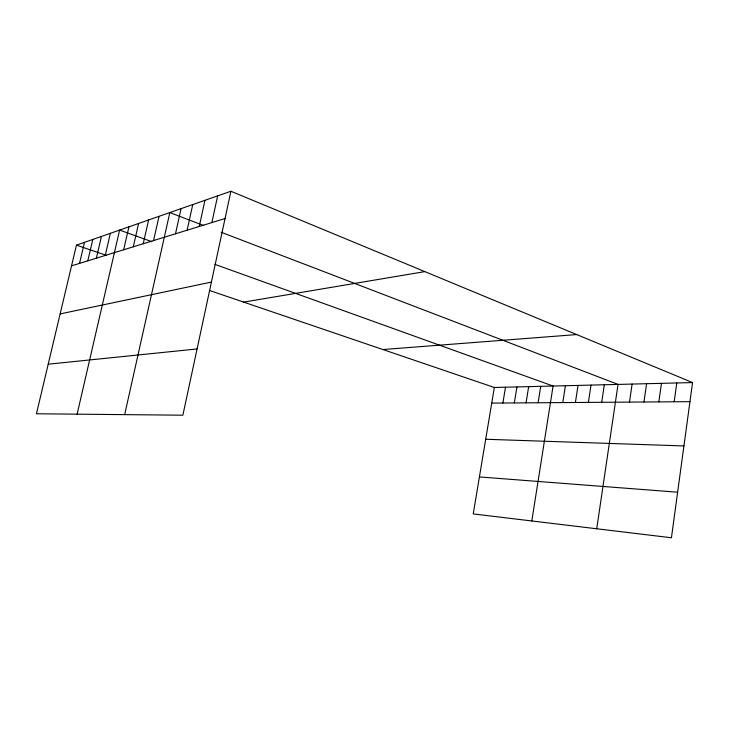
<?xml version="1.0" encoding="UTF-8"?>
<svg xmlns="http://www.w3.org/2000/svg" width="729" height="729" viewBox="0 0 729 729"><rect width="100%" height="100%" fill="white"/><g stroke="black" fill="none" stroke-linecap="round" stroke-linejoin="round"><path stroke-width="1.09" d="M692.55 382.57L671.436 537.756L473.239 513.918L494.344 387.491L692.55 382.57L230.902 191.244L76.454 245.154L36.45 413.771L182.87 415.202L230.902 191.244M674.179 401.77L676.785 382.962M658.852 401.889L661.467 383.345M643.962 401.998L646.587 383.709M629.491 402.098L632.116 384.074M596.723 528.771L618.037 384.42L221.179 232.25M601.717 402.299L604.341 384.757M588.385 402.399L591.019 385.094M575.409 402.49L578.042 385.413M562.77 402.581L565.403 385.732M531.806 520.962L553.083 386.033L214.9 264.363M538.102 402.763L540.727 386.343M526.065 402.855L528.68 386.643M514.328 402.937L516.943 386.935M502.892 403.019L505.498 387.217M211.875 222.582L217.652 195.873M199.236 226.473L204.949 200.302M187.125 230.209L192.766 204.557M175.489 233.799L181.074 208.64M124.659 414.637L169.83 212.567L203.746 225.571M143.221 243.75L148.616 219.967M153.564 240.561L159.022 216.34M133.27 246.821L138.592 223.466M123.666 249.774L128.933 226.837M77.119 414.172L119.62 230.091L151.942 241.718M96.356 258.203L101.44 236.433M105.222 255.469L110.371 233.316M87.799 260.836L92.82 239.44M79.534 263.388L84.5 242.347M71.542 265.848L225.051 218.518M60.142 313.907L211.419 282.077M243.668 302.116L424.825 271.616M48.214 364.199L197.085 348.945M382.898 349.537L576.73 334.565M491.738 403.101L689.953 401.661M485.705 439.259L683.93 445.938M479.418 476.93L677.633 492.212M76.454 245.154L106.589 255.423M209.934 290.625L494.344 387.491"/></g></svg>
